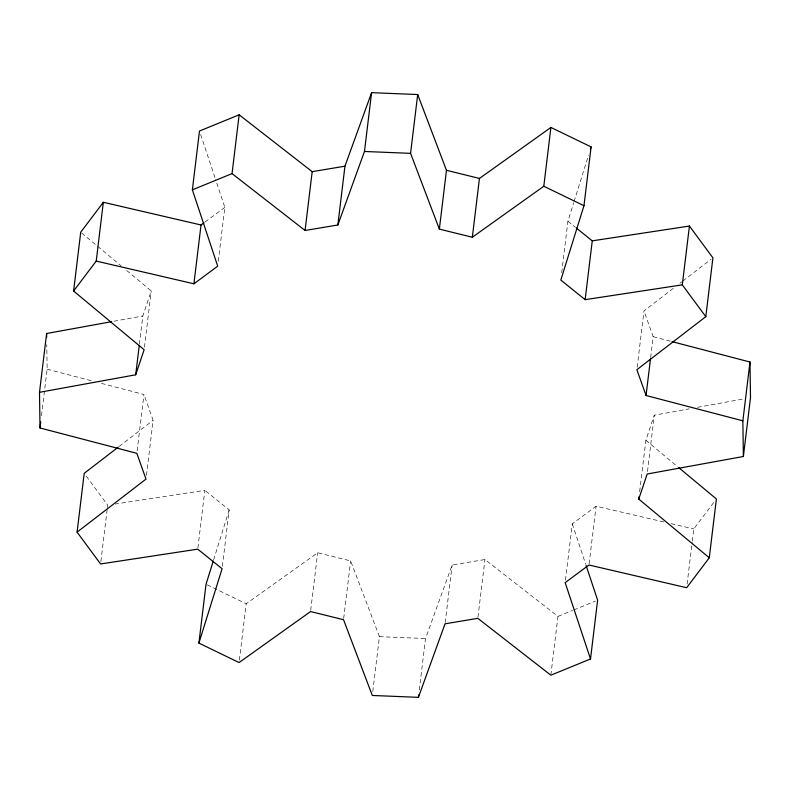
<?xml version="1.0" encoding="UTF-8"?>
<svg xmlns="http://www.w3.org/2000/svg" width="790" height="790" viewBox="0 0 790 790"><rect width="100%" height="100%" fill="white"/><g stroke="black" fill="none" stroke-linecap="round" stroke-linejoin="round"><path stroke-width="0.59" stroke-dasharray="3.95 2.96" d="M41.495 415.718L47.133 369.167L46.778 344.578M100.873 561.502L107.252 508.829M107.401 507.605L107.697 505.146L85.626 475.264M139.405 344.173L142.812 315.99L151.255 290.927L125.867 269.795M144.432 347.284L151.255 290.927M137.124 450.863L143.948 394.506L100.261 383.071M146.446 475.422L153.122 420.29L143.948 394.506M218.307 261.263L224.834 207.355L215.621 179.597M197.885 547.924L204.857 490.343L114.984 504.04M222.375 566.282L229.189 509.925L204.857 490.343M239.38 660.104L246.203 603.738L317.669 552.753L350.642 560.89L379.427 636.651L372.752 691.783M310.707 610.334L317.669 552.753M343.68 618.471L350.642 560.89M419.302 689.986L425.524 638.527L452.156 565.008L484.932 559.527L557.957 616.388L550.995 673.969M445.195 622.589L452.156 565.008M477.97 617.108L484.932 559.527M561.7 272.718L567.921 221.269L573.718 202.675M565.462 580.196L572.286 523.839L596.085 506.202L663.995 521.993M589.113 563.784L596.085 506.202M637.175 367.261L643.998 310.904L675.055 286.997M650.654 357.515L653.172 336.688L643.998 310.904M639.633 491.726L645.865 440.267L654.298 415.204L689.176 408.855M647.484 471.561L654.298 415.204M687.112 584.047L692.149 542.394M692.297 541.17L693.778 528.915L714.93 500.9M213.626 559.893L229.189 509.925M574.083 201.509L588.56 155.028M119.142 446.439L153.122 420.29M679.913 283.264L681.849 281.763M682.827 281.023L710.97 259.347M205.005 222.049L224.834 207.355M557.957 616.388L572.691 610.364M573.826 609.9L595.364 601.101M113.958 321.244L142.812 315.99M697.59 407.314L743.281 398.999M379.427 636.651L425.524 638.527M671.144 523.651L693.778 528.915M653.172 336.688L670.878 341.32M47.133 369.167L93.181 381.215M207.108 584.817L246.203 603.738M567.921 221.269L575.416 227.293M645.865 440.267L677.83 466.88M81.666 233.001L96.716 245.532M97.654 246.312L121.166 265.875M572.286 523.839L585.726 564.317M200.64 134.488L215.236 178.441"/><path stroke-width="1.19" d="M586.111 565.472L597.625 600.173L590.515 658.979L550.847 675.193L477.822 618.343L445.047 623.814L418.414 697.333L372.307 695.467L343.531 619.706L310.559 611.559L239.084 662.553L198.902 643.1L222.079 568.731L197.737 549.149L100.577 563.961L77.084 532.144L146.002 479.096L136.828 453.312L40.014 427.973L39.5 392.314L46.62 333.508L111.548 321.688M40.014 427.973L40.754 421.85M39.5 392.314L135.702 374.796L144.136 349.733L73.608 291.026L80.728 232.221L103.332 202.28L201.035 224.992L204.008 222.79M73.608 291.026L96.222 261.085L103.332 202.28M77.084 532.144L84.204 473.338L118.174 447.189M135.702 374.796L139.257 345.398M96.222 261.085L193.915 283.798L217.714 266.161L192.375 189.827L199.485 131.022L239.153 114.807L312.178 171.657L344.954 166.186L371.586 92.667L417.693 94.533L446.469 170.294L439.359 229.11L472.331 237.247L543.796 186.262L550.916 127.447L591.098 146.9L583.978 205.706L560.811 280.075L585.143 299.657L682.303 284.854L705.796 316.662L636.878 369.71L646.052 395.494L742.867 420.833L743.38 456.492L647.188 474.01L638.745 499.073L709.272 557.78L686.668 587.721L588.965 565.008L565.166 582.645L590.515 658.979M193.915 283.798L201.035 224.992M371.586 92.667L364.476 151.473L337.844 224.992L305.068 230.473L232.043 173.612L239.153 114.807M198.902 643.1L206.022 584.294L213.261 561.058M305.068 230.473L312.178 171.657M337.844 224.992L344.954 166.186M439.359 229.11L410.573 153.349L417.693 94.533M472.331 237.247L479.441 178.441L550.916 127.447M418.414 697.333L418.71 694.884M585.143 299.657L592.263 240.851L576.345 228.043M646.052 395.494L650.506 358.739M638.745 499.073L639.041 496.624M682.303 284.854L689.423 226.039L592.263 240.851M705.796 316.662L712.916 257.856L689.423 226.039M709.272 557.78L716.392 498.974L678.778 467.66M742.867 420.833L749.987 362.027L672.063 341.635M743.38 456.492L750.5 397.686L749.987 362.027M590.377 149.221L591.098 146.9M192.375 189.827L232.043 173.612M364.476 151.473L410.573 153.349M446.469 170.294L479.441 178.441M543.796 186.262L583.978 205.706M46.62 333.508L46.669 337.202"/></g></svg>
